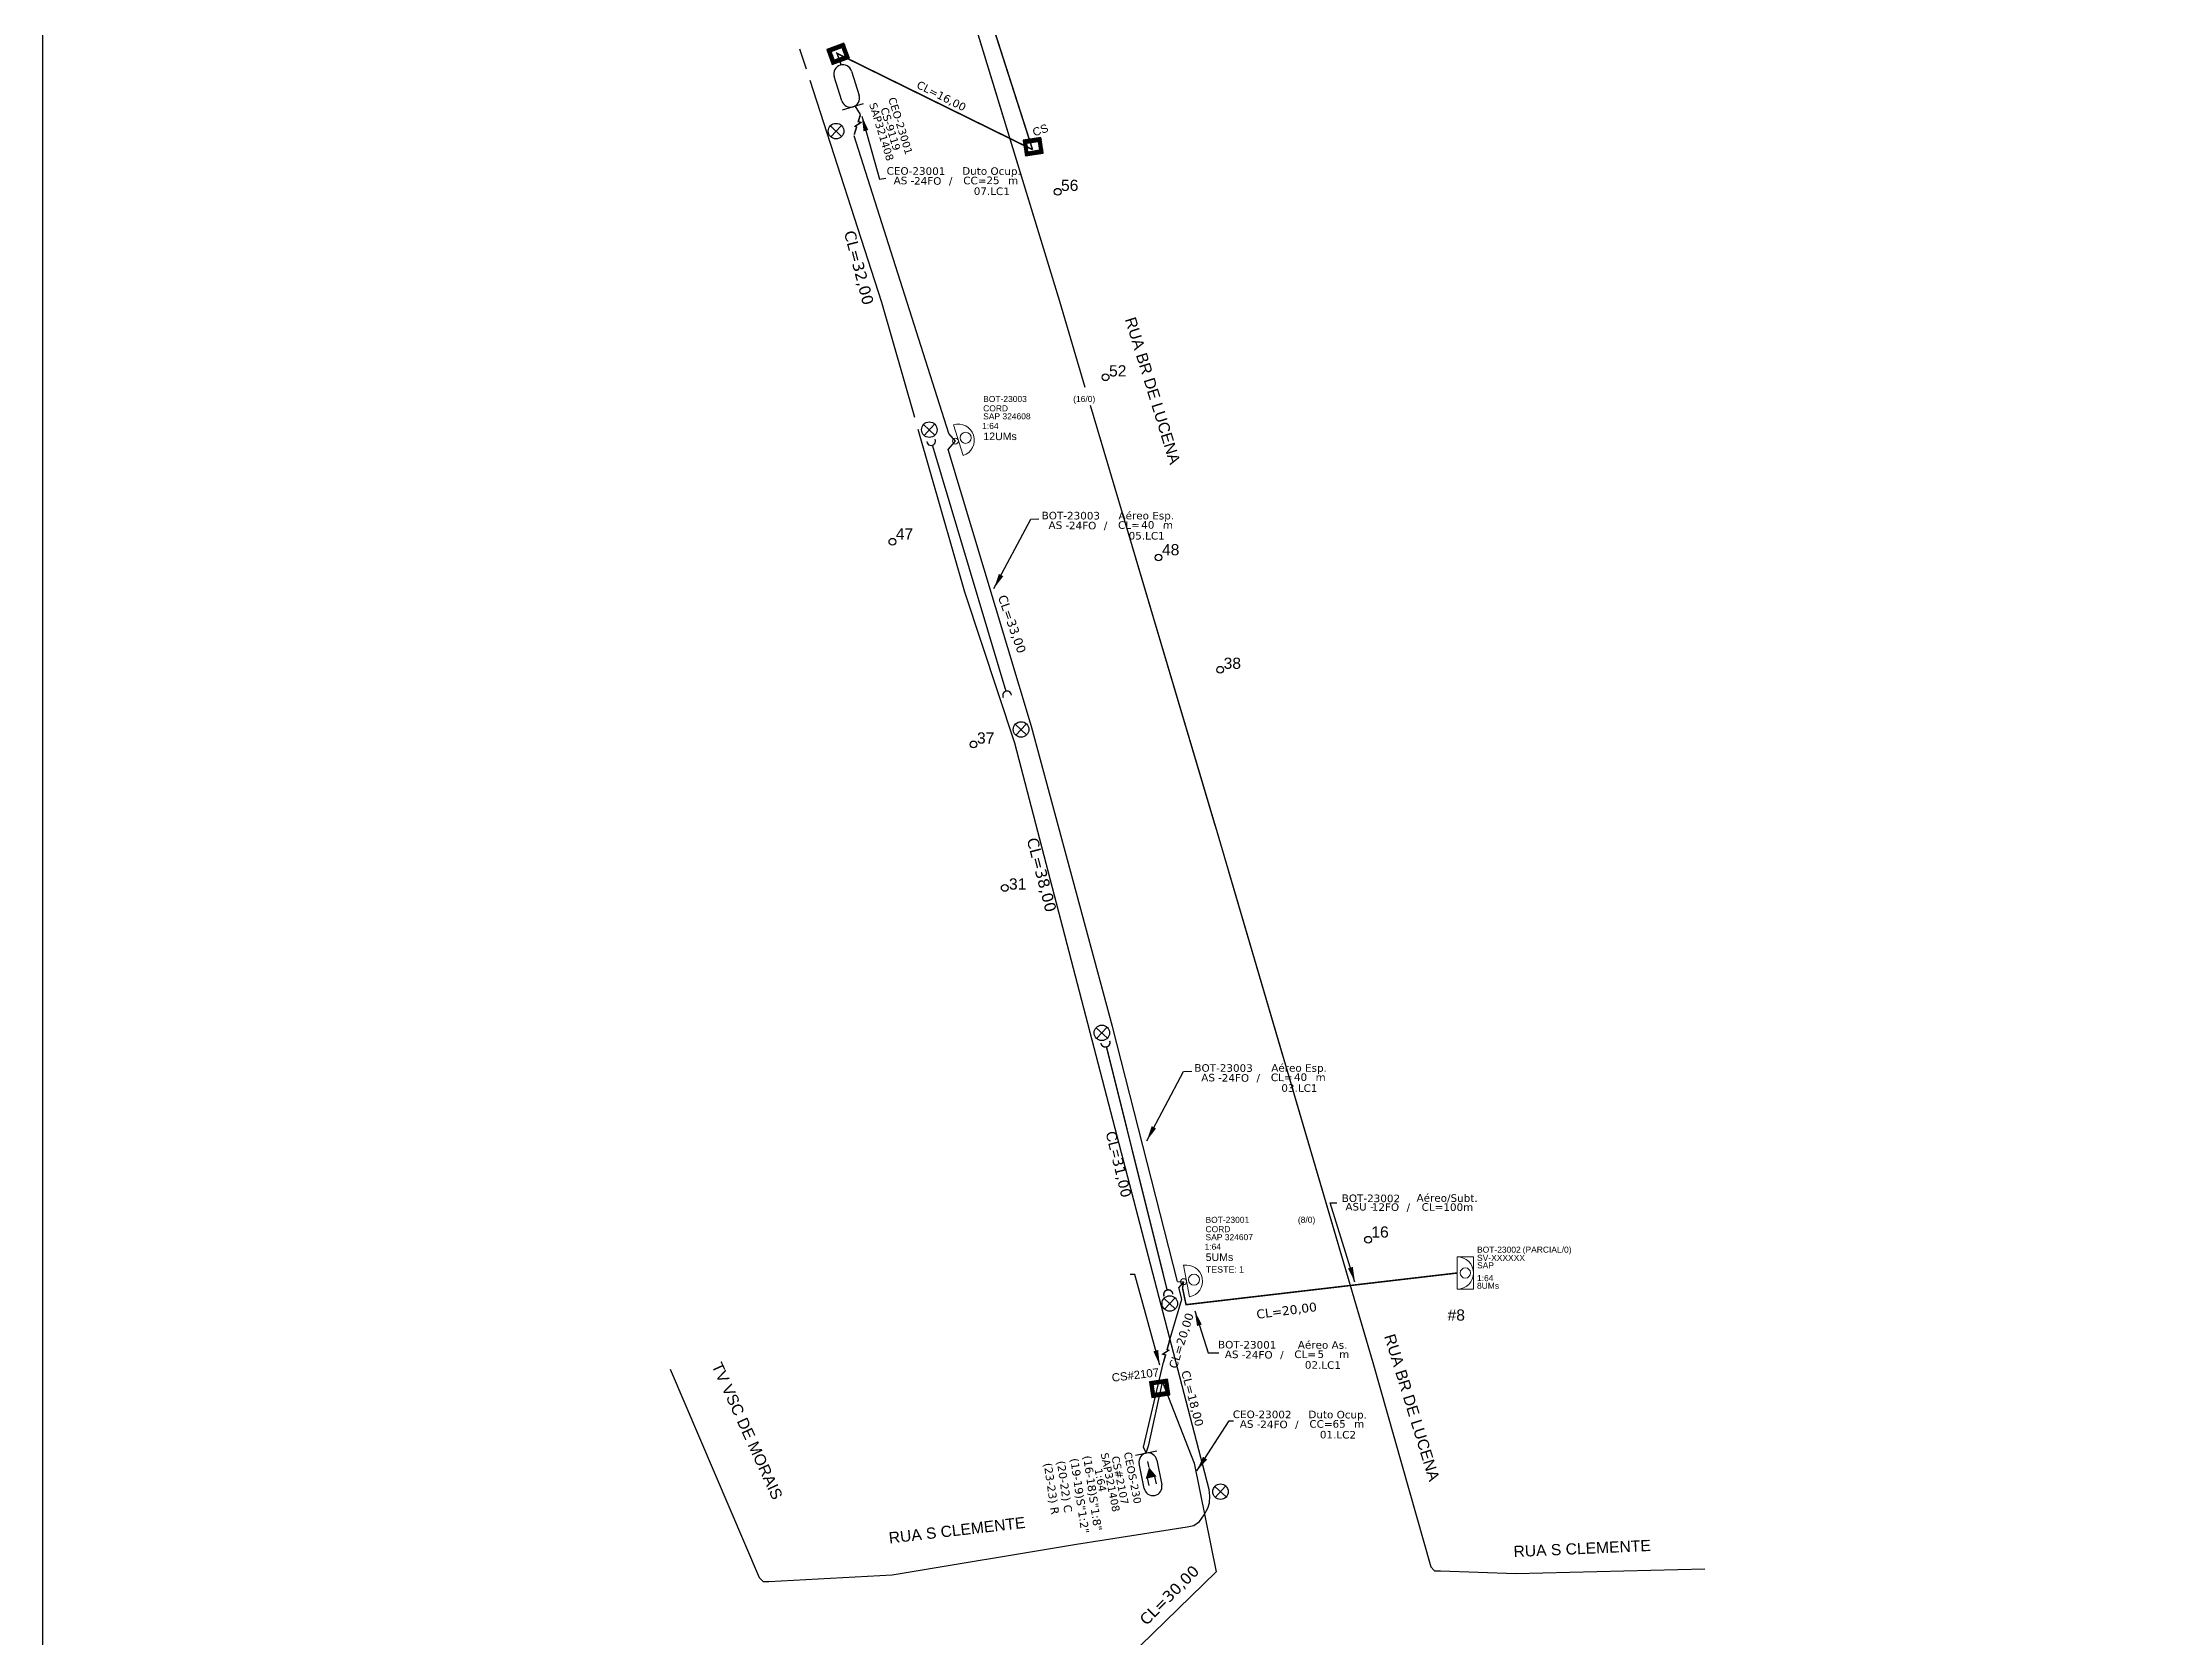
# Model space of a CAD drawing. Header units: metres. Extents: x -2 to 839, y -1 to 593.
# Drawn here: x -1.6 to 279.1, y 198.7 to 409.6 of the extents above; entities that cross this region are included whole.
import ezdxf
from ezdxf.enums import TextEntityAlignment as Align

# ---------------------------------------------------------------- set-up
doc = ezdxf.new("R2010")
doc.units = ezdxf.units.M
for name, color, linetype in [('10.1-Caixas Subterrâneas', 5, 'Continuous'), ('20.4-CEOS', 1, 'Continuous'), ('20.5-CEO', 1, 'Continuous'), ('Ancoragem Fachada', 7, 'Continuous'), ('CAP a instalar', 1, 'Continuous'), ('celulas gpon', 7, 'Continuous'), ('label_cabos', 7, 'Continuous'), ('locais', 7, 'Continuous'), ('NUMERAÇÃO', 7, 'Continuous'), ('Numeração Texto', 34, 'Continuous'), ('QUADRA', 7, 'Continuous'), ('Subida Lateral', 5, 'Continuous')]:
    doc.layers.add(name, color=color, linetype=linetype)
for name, color, linetype, lineweight in [("20.0-LEGENDA DOS CDO'S", 1, 'Continuous', 0), ('20.1-CDO_INTERIOR', 1, 'Continuous', 0), ('20.2-CDO_POSTE', 1, 'Continuous', 5), ('20.6-CORDOALHA_SUPORTE', 7, 'Continuous', 25), ('Segmento Logradouro Texto', 238, 'Continuous', 0)]:
    doc.layers.add(name, color=color, linetype=linetype, lineweight=lineweight)
doc.styles.add('ARIAL', font='arial.ttf')
doc.styles.add('DIGICADE', font='arial.ttf')
doc.styles.add('ROMANS', font='arial.ttf')
doc.styles.add('siredit', font='verdana.ttf')
doc.linetypes.add('FENCELINE1', pattern='A,0.25,-0.1,[133,ltypeshp.shx,S=0.1,R=0,X=-0.1,Y=0],-0.1,1', length=1.45)
doc.dimstyles.new('CC', dxfattribs={"dimtxt": 1, "dimasz": 2, "dimexe": 0.18, "dimexo": 0.0625, "dimgap": 0.09, "dimtad": 0, "dimdec": 0, "dimrnd": 1, "dimzin": 0, "dimdsep": 46, "dimtxsty": 'siredit', "dimblk": 'NONE', "dimcen": 0, "dimse1": 1, "dimse2": 1, "dimsd1": 1, "dimsd2": 1, "dimclrt": 7, "dimadec": 0, "dimazin": 0, "dimtfac": 1, "dimtdec": 0, "dimtofl": 0, "dimtmove": 0, "dimatfit": 3, "dimfxl": 1, "dimtolj": 1, "dimtzin": 0, "dimarcsym": 0})

# ---------------------------------------------------------------- blocks, each defined once
blk = doc.blocks.new('POLE_POLE')
at = {"color": 1}
for p, q in [((-0.0000033, 0.0000125), (0.0000083, 0.0000017)), ((0.0000079, 0.0000128), (-0.0000029, 0.0000013))]:
    blk.add_line(p, q, dxfattribs=at)
blk.add_circle((0.0000026, 0.0000072), 0.00000805, dxfattribs=at)
blk = doc.blocks.new('*U8')
at = {"color": 0}
blk.add_line((2.14, -0.58), (-2.1, -0.68), dxfattribs=at)
for centre, radius in [((0, 0.38), 0.733), ((0.03, -1.03), 0.393)]:
    blk.add_circle(centre, radius, dxfattribs=at)
blk.add_arc((0.02, -0.63), 2.12, 1.3782, 181.3782, dxfattribs=at)
blk = doc.blocks.new('Inst CDOE-16 CAIXA DIST OPT CDOE 48F_16D C_SPL_2_1_8')
at = {"layer": "20.0-LEGENDA DOS CDO'S", "color": 0, "style": 'ARIAL'}
for tag, p, height in [('FID', (0.12, 5.25), 0.8), ('SAP', (0.12, 2.96), 0.8), ('CORDOALHA', (0.12, 4.02), 0.8), ('1:XX', (-0.01, 1.7), 0.8), ('UMS', (0.14, 0.22), 1)]:
    blk.add_attdef(tag, p, '', height=height, rotation=0.118, dxfattribs=at)
at = {"layer": "20.0-LEGENDA DOS CDO'S", "color": 0}
for tag, p, style, flags in [('ID_ATIVIDADE', (0.12, 6.47), 'ARIAL', 3), ('FATOR', (7.92, 6.47), 'ARIAL', 1), ('QTDE', (0.1, -1.17), 'DIGICADE', 3)]:
    blk.add_attdef(tag, p, '', height=0.8, rotation=0.118, dxfattribs=dict(at, style=style, flags=flags))
at = {"layer": "20.0-LEGENDA DOS CDO'S", "color": 0, "style": 'ARIAL'}
blk.add_attdef('FIBRAS_UTILIZADAS', text='', height=0.8, rotation=0.118, dxfattribs=at).set_placement((13.48, 5.26), align=Align.CENTER)
blk = doc.blocks.new('Inst CDOE-8 CAIXA DIST OPT CDOE 48F_8D C_SPL OPTAP')
at = {"layer": "20.0-LEGENDA DOS CDO'S", "color": 0, "style": 'ARIAL'}
for tag, p, height in [('FID', (0.12, 5.25), 0.8), ('SAP', (0.12, 2.96), 0.8), ('CORDOALHA', (0.12, 4.02), 0.8), ('1:XX', (-0.01, 1.7), 0.8), ('UMS', (0.14, 0.22), 1)]:
    blk.add_attdef(tag, p, '', height=height, rotation=0.118, dxfattribs=at)
at = {"layer": "20.0-LEGENDA DOS CDO'S", "color": 0}
for tag, p, style, flags in [('ID_ATIVIDADE', (0.12, 6.47), 'ARIAL', 3), ('FATOR', (7.92, 6.47), 'ARIAL', 1), ('QTDE', (0.23, -0.97), 'DIGICADE', 3)]:
    blk.add_attdef(tag, p, '', height=0.8, rotation=0.118, dxfattribs=dict(at, style=style, flags=flags))
at = {"layer": "20.0-LEGENDA DOS CDO'S", "color": 0, "style": 'ARIAL'}
blk.add_attdef('FIBRAS_UTILIZADAS', text='', height=0.8, rotation=0.118, dxfattribs=at).set_placement((13.48, 5.26), align=Align.CENTER)
blk = doc.blocks.new('Teste  FTTH')
at = {"color": 0, "lineweight": 0, "style": 'ROMANS'}
for tag, p in [('TESTE', (-2.3, -0.29)), ('QTDE', (0.21, -0.29))]:
    blk.add_attdef(tag, p, '', height=0.48, dxfattribs=at)
for tag, p, flags in [('FID', (-2.23, -1.25), 1), ('FATOR', (-2.23, -2.03), 3), ('ID_ATIVIDADE', (-2.23, -2.72), 3)]:
    blk.add_attdef(tag, p, '', height=0.48, dxfattribs=dict(at, flags=flags))
blk = doc.blocks.new('*X4')
at = {"color": 0, "linetype": 'Continuous'}
for p, q in [((-1.25, 0.34099), (-0.49099, 1.1)), ((-1.25, 0.517767), (-0.667767, 1.1)), ((-1.25, 0.694544), (-0.844544, 1.1)), ((-1.25, 0.87132), (-1.02132, 1.1)), ((-1.25, 1.048097), (-1.198097, 1.1)), ((-1.25, 0.164214), (-0.8035, 0.610714)), ((-1.25, -0.012563), (-0.8035, 0.433937)), ((-1.25, -0.18934), (-0.8035, 0.25716)), ((-1.25, -0.366117), (-0.8035, 0.080383)), ((-0.789214, 0.625), (-0.314214, 1.1)), ((-0.612437, 0.625), (-0.137437, 1.1)), ((-0.43566, 0.625), (0.03934, 1.1)), ((-0.258883, 0.625), (0.216117, 1.1)), ((-0.082107, 0.625), (0.392893, 1.1)), ((0.09467, 0.625), (0.56967, 1.1)), ((0.271447, 0.625), (0.746447, 1.1)), ((0.448223, 0.625), (0.923223, 1.1)), ((0.625, 0.625), (1.1, 1.1)), ((0.801777, 0.625), (1.25, 1.073223)), ((0.8035, 0.449947), (1.25, 0.896447)), ((0.8035, 0.27317), (1.25, 0.71967)), ((0.8035, 0.096393), (1.25, 0.542893)), ((0.8035, -0.080383), (1.25, 0.366117)), ((0.8035, -0.25716), (1.25, 0.18934)), ((0.8035, -0.433937), (1.25, 0.012563)), ((-1.25, -0.542893), (-0.8035, -0.096393)), ((-1.25, -0.71967), (-0.8035, -0.27317)), ((-1.25, -0.896447), (-0.8035, -0.449947)), ((-1.25, -1.073223), (-0.801777, -0.625)), ((-1.1, -1.1), (-0.625, -0.625)), ((-0.923223, -1.1), (-0.448223, -0.625)), ((-0.746447, -1.1), (-0.271447, -0.625)), ((-0.56967, -1.1), (-0.09467, -0.625)), ((-0.392893, -1.1), (0.082107, -0.625)), ((-0.216117, -1.1), (0.258883, -0.625)), ((-0.03934, -1.1), (0.43566, -0.625)), ((0.137437, -1.1), (0.612437, -0.625)), ((0.314214, -1.1), (0.789214, -0.625)), ((0.49099, -1.1), (1.25, -0.34099)), ((0.667767, -1.1), (1.25, -0.517767)), ((0.8035, -0.610714), (1.25, -0.164214)), ((0.844544, -1.1), (1.25, -0.694544)), ((1.02132, -1.1), (1.25, -0.87132)), ((1.198097, -1.1), (1.25, -1.048097))]:
    blk.add_line(p, q, dxfattribs=at)
blk = doc.blocks.new('MANHOLE_MQ')
at = {"color": 0, "linetype": 'Continuous'}
for p, q in [((0.0000062, 0.0000057), (-0.0000063, 0.0000057)), ((-0.0000063, 0.0000057), (-0.0000063, -0.0000053)), ((-0.000004, 0.0000033), (0.000004, 0.0000033)), ((-0.000004, -0.0000029), (-0.000004, 0.0000033)), ((0.000004, 0.0000033), (0.000004, -0.0000029)), ((0.0000062, -0.0000053), (0.0000062, 0.0000057)), ((-0.0000063, -0.0000053), (0.0000062, -0.0000053)), ((0.000004, -0.0000029), (-0.000004, -0.0000029)), ((0.000004, -0.0000029), (0.000004, -0.0000029))]:
    blk.add_line(p, q, dxfattribs=at)
at = {"color": 0, "linetype": 'Continuous', "xscale": 5e-06, "yscale": 5e-06, "zscale": 1e-05}
blk.add_blockref('*X4', (0, 0.0000002), dxfattribs=at)
blk = doc.blocks.new('CDOI_CT_DRT')
at = {"layer": '20.1-CDO_INTERIOR', "color": 8, "lineweight": 18}
blk.add_lwpolyline([(2.13, -2.13), (2.13, 2.12), (0, 2.12), (0, -2.13)], close=True, dxfattribs=at)
blk.add_circle((1.06, 0), 0.68, dxfattribs=at)
blk.add_arc((0, 0), 2.13, 269.9724, 89.9724, dxfattribs=at)
at = {"layer": "20.0-LEGENDA DOS CDO'S", "color": 8, "style": 'ARIAL'}
for tag, p in [('CDO_N', (2.61, 2.69)), ('SURVEY', (2.61, 1.6)), ('SAP', (2.61, 0.61)), ('1:XX', (2.6, -1.08)), ('UMS', (2.6, -2.09))]:
    blk.add_attdef(tag, p, '', height=0.8, rotation=359.9724, dxfattribs=at)
blk.add_attdef('FIBRAS_UTILIZADAS', text='', height=0.8, rotation=359.9724, dxfattribs=at).set_placement((10.32, 2.69), align=Align.CENTER)
blk = doc.blocks.new('*U16')
at = {"layer": '20.6-CORDOALHA_SUPORTE', "const_width": 0.139}
for points in [[(-20.84, -0.38, 1.175511), (-20.83, 0.47)], [(4.31, 0.47, 1.231752), (4.31, -0.38)]]:
    blk.add_lwpolyline(points, format="xyb", dxfattribs=at)
blk.add_lwpolyline([(-20.3, 0.04), (3.79, 0.04)], dxfattribs=at)
at = {"layer": '20.6-CORDOALHA_SUPORTE', "color": 0, "lineweight": 0, "style": 'ROMANS'}
blk.add_attdef('LANCE', text='', height=1, dxfattribs=at).set_placement((-0.54, -2.21), align=Align.RIGHT)
at = {"layer": '20.6-CORDOALHA_SUPORTE', "color": 0, "style": 'siredit'}
blk.add_attdef('QTDE', (-0.54, -2.21), '', height=1, rotation=359.69, dxfattribs=at)
at = {"layer": '20.6-CORDOALHA_SUPORTE', "color": 0, "lineweight": 0, "style": 'ROMANS'}
for tag, p, flags in [('FATOR', (-5.2, -4.44), 3), ('ID_ATIVIDADE', (-5.2, -6.67), 3), ('FID', (-5.2, -8.9), 1)]:
    blk.add_attdef(tag, p, '', height=1, dxfattribs=dict(at, flags=flags))
blk = doc.blocks.new('_None')
blk = doc.blocks.new('LEGENDA DOS CABOS')
at = {"layer": 'label_cabos', "color": 0, "style": 'siredit'}
for tag, p in [('TIPO_CABO', (2.74, 0.52)), ('ID', (4.24, 1.63)), ('CABO', (6.16, 0.47)), ('/', (9.19, 0.47)), ('METROS', (14.36, 0.47)), ('XX', (14.31, 1.67))]:
    blk.add_attdef(tag, text='', height=1, rotation=359.69, dxfattribs=at).set_placement(p, align=Align.MIDDLE_CENTER)
blk = doc.blocks.new('Inst CB ESP CFOA-SM-AS-80-TS-24')
at = {"layer": 'label_cabos', "color": 0, "style": 'siredit'}
for tag, flags, p in [('ID_ATIVIDADE', 3, (1.31, 2.67)), ('FATOR', 1, (11.56, 2.55))]:
    blk.add_attdef(tag, text='', height=1, rotation=359.69, dxfattribs=dict(at, flags=flags)).set_placement(p, align=Align.MIDDLE_CENTER)
for tag, p in [('TIPO_CABO', (1.76, 0)), ('DESTINO_CABO', (3.13, 1.26)), ('CABO', (4.69, -0.05)), ('/', (7.71, -0.05)), ('LANCE', (10.81, 0)), ('TIPO_CABO', (13.11, 1.24)), ('UND', (15.96, 0)), ('FID', (13.15, -1.41))]:
    blk.add_attdef(tag, text='', height=1, rotation=359.69, dxfattribs=at).set_placement(p, align=Align.MIDDLE_CENTER)
blk.add_attdef('QTDE', (12.43, -0.47), '', height=1, rotation=359.69, dxfattribs=at)
blk = doc.blocks.new('Inst CB DT OCUP CFOA-SM-AS-80-TS-24')
at = {"layer": 'label_cabos', "color": 0, "style": 'siredit'}
for tag, flags, p in [('ID_ATIVIDADE', 3, (1.31, 2.67)), ('FATOR', 1, (11.56, 2.55))]:
    blk.add_attdef(tag, text='', height=1, rotation=359.69, dxfattribs=dict(at, flags=flags)).set_placement(p, align=Align.MIDDLE_CENTER)
for tag, p in [('TIPO_CABO', (1.76, 0)), ('DESTINO_CABO', (3.13, 1.26)), ('CABO', (4.69, -0.05)), ('/', (7.71, -0.05)), ('LANCE', (10.91, 0)), ('TIPO_CABO', (13.11, 1.24)), ('UND', (15.96, 0)), ('FID', (13.15, -1.41))]:
    blk.add_attdef(tag, text='', height=1, rotation=359.69, dxfattribs=at).set_placement(p, align=Align.MIDDLE_CENTER)
blk.add_attdef('QTDE', (12.43, -0.47), '', height=1, rotation=359.69, dxfattribs=at)
blk = doc.blocks.new('Inst CB AS CFOA-SM-AS-80-TS-24')
at = {"layer": 'label_cabos', "color": 0, "style": 'siredit'}
for tag, flags, p in [('ID_ATIVIDADE', 3, (1.31, 2.67)), ('FATOR', 1, (11.56, 2.55))]:
    blk.add_attdef(tag, text='', height=1, rotation=359.69, dxfattribs=dict(at, flags=flags)).set_placement(p, align=Align.MIDDLE_CENTER)
for tag, p in [('TIPO_CABO', (1.76, 0)), ('DESTINO_CABO', (3.13, 1.26)), ('CABO', (4.69, -0.05)), ('/', (7.71, -0.05)), ('LANCE', (10.81, 0)), ('TIPO_CABO', (13.11, 1.24)), ('UND', (15.96, 0)), ('FID', (13.15, -1.41))]:
    blk.add_attdef(tag, text='', height=1, rotation=359.69, dxfattribs=at).set_placement(p, align=Align.MIDDLE_CENTER)
blk.add_attdef('QTDE', (12.43, -0.47), '', height=1, rotation=359.69, dxfattribs=at)
blk = doc.blocks.new('*U21')
at = {"layer": '20.4-CEOS', "color": 7, "style": 'siredit'}
for tag, p in [('FIBRAS_SPLITTER', (0, 0)), ('FIBRAS_TOP_C', (0, -4.13)), ('RESERVA_FINAIS', (0, -5.46))]:
    blk.add_attdef(tag, p, '', height=1.01, dxfattribs=at)
for tag, p, flags in [('ID_ATIVIDADE', (0, -6.77), 3), ('FATOR', (0, -8.09), 1), ('QTDE', (0, -9.4), 1), ('FID', (0, -10.71), 1)]:
    blk.add_attdef(tag, p, '', height=1.01, dxfattribs=dict(at, flags=flags))
blk = doc.blocks.new('*U23')
at = {"layer": '20.4-CEOS', "color": 7, "style": 'siredit'}
for tag, p in [('FIBRAS_SPLITTER', (0, 0)), ('FIBRAS_TOP_C', (0, -4.13)), ('RESERVA_FINAIS', (0, -5.46))]:
    blk.add_attdef(tag, p, '', height=1.01, dxfattribs=at)
for tag, p, flags in [('ID_ATIVIDADE', (0, -6.77), 3), ('FATOR', (0, -8.09), 1), ('QTDE', (0, -9.4), 1), ('FID', (0, -10.71), 1)]:
    blk.add_attdef(tag, p, '', height=1.01, dxfattribs=dict(at, flags=flags))

msp = doc.modelspace()

# ---------------------------------------------------------------- linework, layer by layer
at = {"color": 7}
msp.add_lwpolyline([(-1.65, -1.11), (839.35, -1.11), (839.35, 592.89), (-1.65, 592.89)], close=True, dxfattribs=at)
for points in [[(92.28, 504.91), (111.41, 445.48), (132.8, 375.41)], [(136.89, 361.65), (153.67, 305.16), (174.26, 235.09), (181.92, 208.09), (182.41, 207.56), (183.2, 207.56), (193.17, 207.21), (218.13, 207.82)]]:
    msp.add_lwpolyline(points)
at = {"layer": '20.4-CEOS', "color": 7}
for p, q in [((145.68, 222.2), (146.34, 218.92)), ((144.01, 218.45), (143.35, 221.73))]:
    msp.add_line(p, q, dxfattribs=at)
for points in [[(142.87, 222.85), (145.69, 223.42)], [(144.66, 221.23), (144.51, 222.02)], [(144.42, 219.83), (144.62, 218.84)], [(145.39, 220.03), (145.59, 219.04)]]:
    msp.add_lwpolyline(points, dxfattribs=at)
msp.add_lwpolyline([(144.66, 221.23, 0, 1.47, 0), (144.94, 219.88, 1.47, 1.47, 0)], format="xyseb", dxfattribs=at)
for centre, start, end in [((144.52, 221.96), 11.3869, 191.3869), ((145.18, 218.69), 191.3869, 11.3869)]:
    msp.add_arc(centre, 1.19, start, end, dxfattribs=at)
at = {"layer": '20.5-CEO', "color": 5}
for p, q in [((104.03, 401.91), (103.05, 405.12)), ((105.33, 405.82), (106.32, 402.61))]:
    msp.add_line(p, q, dxfattribs=at)
msp.add_lwpolyline([(104.15, 400.69), (106.91, 401.54)], dxfattribs=at)
for centre, start, end in [((104.19, 405.47), 17.1027, 197.1027), ((105.18, 402.26), 197.1027, 17.1027)]:
    msp.add_arc(centre, 1.2, start, end, dxfattribs=at)
at = {"layer": '20.6-CORDOALHA_SUPORTE'}
msp.add_line((116.03, 356.3), (125.73, 323.85), dxfattribs=at)
for centre, radius, start, end in [((115.85, 356.92), 0.589, 186.7704, 25.22), ((125.9, 323.28), 0.593, 4.7782, 208.4922)]:
    msp.add_arc(centre, radius, start, end, dxfattribs=at)
at = {"layer": 'CAP a instalar', "color": 7, "linetype": 'FENCELINE1', "ltscale": 5}
for p, q in [((106.5, 400.08), (105.82, 401.25)), ((118.19, 357.9), (105.66, 397.29)), ((118.11, 355.78), (119.07, 356.91)), ((119.07, 356.91), (118.19, 357.9)), ((129.12, 319.16), (118.11, 355.78)), ((139.84, 279.53), (129.12, 319.16)), ((148.41, 245.79), (139.84, 279.53)), ((148.41, 245.79), (149.23, 245.78)), ((149.23, 245.78), (148.6, 245.03)), ((149, 243.46), (148.6, 245.03)), ((147.34, 237.84), (149, 243.46))]:
    msp.add_line(p, q, dxfattribs=at)
at = {"layer": 'CAP a instalar', "color": 7, "ltscale": 5}
for p, q in [((143.91, 223.91), (146.58, 235.16)), ((144.63, 224.22), (146.46, 232.5)), ((146.46, 232.5), (150.61, 221.78)), ((144.28, 223.13), (143.91, 223.91)), ((144.28, 223.13), (144.63, 224.22)), ((153.53, 207.42), (135.41, 189.81))]:
    msp.add_line(p, q, dxfattribs=at)
at = {"layer": 'CAP a instalar', "ltscale": 5}
msp.add_line((146.46, 232.5), (146.46, 232.5), dxfattribs=at)
at = {"layer": 'CAP a instalar', "color": 8, "ltscale": 5}
msp.add_line((144.28, 223.13), (144.28, 223.13), dxfattribs=at)
at = {"layer": 'CAP a instalar', "color": 7, "ltscale": 3}
msp.add_line((150.61, 221.78), (153.53, 207.42), dxfattribs=at)
at = {"layer": 'CAP a instalar', "color": 1, "ltscale": 5, "const_width": 0.2}
for points in [[(129.26, 395.45), (115.86, 437.2)], [(103.96, 406.64), (103.41, 408.17), (129.26, 395.45)]]:
    msp.add_lwpolyline(points, dxfattribs=at)
at = {"layer": 'CAP a instalar', "color": 8, "linetype": 'FENCELINE1', "ltscale": 5, "const_width": 0.2}
for points in [[(149.09, 244.95), (149.55, 242.74), (185.43, 246.93)], [(149.23, 245.78), (149.09, 244.95), (149.55, 242.74)]]:
    msp.add_lwpolyline(points, dxfattribs=at)
at = {"layer": 'NUMERAÇÃO'}
for centre in [(132.58, 389.88), (138.92, 365.35), (110.73, 343.61), (145.92, 341.52), (154.07, 326.69), (121.46, 316.81), (125.58, 297.84), (173.62, 251.33)]:
    msp.add_circle(centre, 0.444, dxfattribs=at)
at = {"layer": 'Numeração Texto'}
for centre in [(132.58, 389.88), (138.92, 365.35), (110.73, 343.61), (145.92, 341.52), (154.07, 326.69), (121.46, 316.81), (125.58, 297.84), (173.62, 251.33)]:
    msp.add_circle(centre, 0.444, dxfattribs=at)
at = {"layer": 'QUADRA'}
for points in [[(117.52, 425.48), (132.8, 375.41), (136.18, 364.05)], [(99.36, 406.1), (98.5, 408.75)], [(113.68, 360.03), (109.33, 375.23), (99.86, 404.57)], [(136.88, 361.67), (140.98, 347.88)], [(81.35, 234.21), (93.12, 206.67), (93.63, 206.14), (94.4, 206.14), (110.71, 207.02), (135.06, 211.09), (149.69, 213.38), (150.57, 213.56), (151.33, 214.08), (151.95, 214.97), (152.42, 215.85), (152.66, 216.56), (152.71, 217.44), (152.63, 218.32), (126.91, 316.98), (120.29, 336.93), (114.13, 358.46)], [(142.4, 343.12), (153.42, 306)], [(155.13, 300.2), (162.41, 275.44)], [(163.95, 270.18), (174.26, 235.09), (181.92, 208.09), (182.41, 207.56), (183.2, 207.56), (193.17, 207.21), (218.13, 207.82)]]:
    msp.add_lwpolyline(points, dxfattribs=at)
at = {"layer": 'Subida Lateral', "color": 5, "const_width": 0.2}
for points in [[(106.5, 400.08), (106.22, 399.16), (106.56, 399.03), (105.8, 398.54), (105.99, 398.43), (105.68, 397.42)], [(146.58, 235.16), (146.84, 236.08), (146.49, 236.2), (147.24, 236.71), (147.05, 236.82), (147.34, 237.84)]]:
    msp.add_lwpolyline(points, dxfattribs=at)

# ---------------------------------------------------------------- block references
at = {"layer": '10.1-Caixas Subterrâneas', "color": 30, "xscale": 191272.8518553553, "yscale": 191272.8518553555, "zscale": 191272.8518553554}
for p, rotation in [((103.53, 408.15), 199.9129211498814), ((129.32, 395.87), 188.4203715481278), ((146.06, 231.73), 188.420371548128)]:
    msp.add_blockref('MANHOLE_MQ', p, dxfattribs=dict(at, rotation=rotation))
at = {"layer": "20.0-LEGENDA DOS CDO'S", "color": 7, "lineweight": 0}
for name, p, values in [('Inst CDOE-16 CAIXA DIST OPT CDOE 48F_16D C_SPL_2_1_8', (122.61, 356.82), {'FID': 'BOT-23003', 'CORDOALHA': 'CORD', 'SAP': 'SAP 324608', '1:XX': '1:64', 'UMS': '12UMs', 'FIBRAS_UTILIZADAS': '(16/0)'}), ('Inst CDOE-8 CAIXA DIST OPT CDOE 48F_8D C_SPL OPTAP', (152.01, 248.3), {'FID': 'BOT-23001', 'CORDOALHA': 'CORD', 'SAP': 'SAP 324607', '1:XX': '1:64', 'UMS': '5UMs', 'FIBRAS_UTILIZADAS': '(8/0)'})]:
    msp.add_blockref(name, p, dxfattribs=at).add_auto_attribs(values)
at = {"layer": "20.0-LEGENDA DOS CDO'S", "color": 7, "lineweight": 0, "xscale": 1.7505, "yscale": 1.7505, "zscale": 1.7505, "rotation": 3.126797674058592e-05}
msp.add_blockref('Teste  FTTH', (156.19, 247.49), dxfattribs=at).add_auto_attribs({'TESTE': 'TESTE:', 'QTDE': '1'})
at = {"layer": '20.1-CDO_INTERIOR'}
msp.add_blockref('CDOI_CT_DRT', (185.42, 246.93), dxfattribs=at).add_auto_attribs({'CDO_N': 'BOT-23002', 'FIBRAS_UTILIZADAS': '          (PARCIAL/0)', 'SURVEY': 'SV-XXXXXX', 'SAP': 'SAP', '1:XX': '1:64', 'UMS': '8UMs'})
at = {"layer": '20.2-CDO_POSTE', "color": 7, "xscale": -1}
for p, rotation in [((120.05, 357.22), 289.2458493569843), ((150.24, 245.97), 282.001842506899)]:
    msp.add_blockref('*U8', p, dxfattribs=dict(at, rotation=rotation))
at = {"layer": '20.4-CEOS', "color": 0, "lineweight": 0}
ref = msp.add_blockref('*U21', (135.93, 222.72), dxfattribs=dict(at, xscale=1.061208518375338, yscale=1.061208518375338, zscale=1.061208518375338, rotation=278.4045208440202))
ref.add_attrib('FIBRAS_SPLITTER', '(16-18)S"1:8"', (135.93, 222.72), dxfattribs={"color": 7, "height": 1.0715, "rotation": 278.4045, "style": 'siredit'})
ref.add_attrib('FIBRAS_TOP_C', '(20-22) C', (132.46, 222.03), dxfattribs={"color": 7, "height": 1.071, "rotation": 278.4045, "style": 'siredit'})
ref.add_attrib('RESERVA_FINAIS', '(23-23) R', (130.73, 221.75), dxfattribs={"color": 7, "height": 1.071, "rotation": 278.4045, "style": 'siredit'})
ref = msp.add_blockref('*U23', (134.24, 222.37), dxfattribs=dict(at, xscale=1.061208518375338, yscale=1.061208518375338, zscale=1.061208518375338, rotation=278.4045208440202))
ref.add_attrib('FIBRAS_SPLITTER', '(19-19)S"1:2"', (134.24, 222.37), dxfattribs={"color": 7, "height": 1.0715, "rotation": 278.4045, "style": 'siredit'})
at = {"layer": '20.6-CORDOALHA_SUPORTE', "color": 0, "lineweight": 0}
ref = msp.add_blockref('*U16', (145.74, 249.71), dxfattribs=dict(at, xscale=1.372856211056245, yscale=1.372856211056246, zscale=1.372856211056245, rotation=284.0061051833734))
ref.add_attrib('QTDE', '31,00', (139.77, 262.02), dxfattribs={"color": 0, "height": 1.373, "rotation": 283.6961, "style": 'siredit'})
ref.add_attrib('LANCE', 'CL=', dxfattribs={"color": 0, "lineweight": 0, "height": 1.373, "rotation": 284.0061, "style": 'ROMANS'}).set_placement((139.77, 262.02), align=Align.RIGHT)
at = {"layer": 'label_cabos', "color": 0, "lineweight": 0}
ref = msp.add_blockref('Inst CB DT OCUP CFOA-SM-AS-80-TS-24', (110.72, 391.36), dxfattribs=at)
ref.add_attrib('DESTINO_CABO', 'CEO-23001', dxfattribs={"color": 0, "height": 1, "rotation": 359.69, "style": 'siredit'}).set_placement((113.85, 392.62), align=Align.MIDDLE_CENTER)
ref.add_attrib('CABO', '24FO', dxfattribs={"color": 0, "height": 1, "rotation": 359.69, "style": 'siredit'}).set_placement((115.4, 391.31), align=Align.MIDDLE_CENTER)
ref.add_attrib('TIPO_CABO', 'Duto Ocup.', dxfattribs={"color": 0, "height": 1, "rotation": 359.69, "style": 'siredit'}).set_placement((123.83, 392.61), align=Align.MIDDLE_CENTER)
ref.add_attrib('/', '/', dxfattribs={"color": 0, "height": 1, "rotation": 359.69, "style": 'siredit'}).set_placement((118.43, 391.31), align=Align.MIDDLE_CENTER)
ref.add_attrib('TIPO_CABO', 'AS - ', dxfattribs={"color": 0, "height": 1, "rotation": 359.69, "style": 'siredit'}).set_placement((112.48, 391.36), align=Align.MIDDLE_CENTER)
ref.add_attrib('FID', '07.LC1', dxfattribs={"color": 0, "height": 1, "rotation": 359.69, "style": 'siredit'}).set_placement((123.87, 389.95), align=Align.MIDDLE_CENTER)
ref.add_attrib('LANCE', 'CC=', dxfattribs={"color": 0, "height": 1, "rotation": 359.69, "style": 'siredit'}).set_placement((121.63, 391.36), align=Align.MIDDLE_CENTER)
ref.add_attrib('QTDE', '25', (123.15, 390.89), dxfattribs={"color": 0, "height": 1, "rotation": 359.69, "style": 'siredit'})
ref.add_attrib('UND', 'm', dxfattribs={"color": 0, "height": 1, "rotation": 359.69, "style": 'siredit'}).set_placement((126.68, 391.36), align=Align.MIDDLE_CENTER)
at = {"layer": 'label_cabos'}
ref = msp.add_blockref('Inst CB ESP CFOA-SM-AS-80-TS-24', (131.19, 345.79), dxfattribs=dict(at, rotation=0.1315642785740552))
ref.add_attrib('DESTINO_CABO', 'BOT-23003', dxfattribs={"color": 0, "height": 1, "rotation": 359.8216, "style": 'siredit'}).set_placement((134.32, 347.06), align=Align.MIDDLE_CENTER)
ref.add_attrib('TIPO_CABO', 'Aéreo Esp.', dxfattribs={"color": 0, "height": 1, "rotation": 359.8216, "style": 'siredit'}).set_placement((144.3, 347.06), align=Align.MIDDLE_CENTER)
ref.add_attrib('CABO', '24FO', dxfattribs={"color": 0, "height": 1, "rotation": 359.8216, "style": 'siredit'}).set_placement((135.88, 345.75), align=Align.MIDDLE_CENTER)
ref.add_attrib('/', '/', dxfattribs={"color": 0, "height": 1, "rotation": 359.8216, "style": 'siredit'}).set_placement((138.91, 345.75), align=Align.MIDDLE_CENTER)
ref.add_attrib('TIPO_CABO', 'AS - ', dxfattribs={"color": 0, "height": 1, "rotation": 359.8216, "style": 'siredit'}).set_placement((132.96, 345.79), align=Align.MIDDLE_CENTER)
ref.add_attrib('FID', '05.LC1', dxfattribs={"color": 0, "height": 1, "rotation": 359.8216, "style": 'siredit'}).set_placement((144.35, 344.4), align=Align.MIDDLE_CENTER)
ref.add_attrib('LANCE', 'CL=', dxfattribs={"color": 0, "height": 1, "rotation": 359.8216, "style": 'siredit'}).set_placement((142, 345.81), align=Align.MIDDLE_CENTER)
ref.add_attrib('QTDE', '40', (143.62, 345.34), dxfattribs={"color": 0, "height": 1, "rotation": 359.8216, "style": 'siredit'})
ref.add_attrib('UND', 'm', dxfattribs={"color": 0, "height": 1, "rotation": 359.8216, "style": 'siredit'}).set_placement((147.16, 345.82), align=Align.MIDDLE_CENTER)
ref = msp.add_blockref('Inst CB ESP CFOA-SM-AS-80-TS-24', (151.39, 272.77), dxfattribs=dict(at, rotation=0.1315642785740552))
ref.add_attrib('DESTINO_CABO', 'BOT-23003', dxfattribs={"color": 0, "height": 1, "rotation": 359.8216, "style": 'siredit'}).set_placement((154.52, 274.03), align=Align.MIDDLE_CENTER)
ref.add_attrib('TIPO_CABO', 'Aéreo Esp.', dxfattribs={"color": 0, "height": 1, "rotation": 359.8216, "style": 'siredit'}).set_placement((164.5, 274.04), align=Align.MIDDLE_CENTER)
ref.add_attrib('CABO', '24FO', dxfattribs={"color": 0, "height": 1, "rotation": 359.8216, "style": 'siredit'}).set_placement((156.08, 272.72), align=Align.MIDDLE_CENTER)
ref.add_attrib('/', '/', dxfattribs={"color": 0, "height": 1, "rotation": 359.8216, "style": 'siredit'}).set_placement((159.1, 272.73), align=Align.MIDDLE_CENTER)
ref.add_attrib('TIPO_CABO', 'AS - ', dxfattribs={"color": 0, "height": 1, "rotation": 359.8216, "style": 'siredit'}).set_placement((153.15, 272.76), align=Align.MIDDLE_CENTER)
ref.add_attrib('FID', '03.LC1', dxfattribs={"color": 0, "height": 1, "rotation": 359.8216, "style": 'siredit'}).set_placement((164.54, 271.38), align=Align.MIDDLE_CENTER)
ref.add_attrib('LANCE', 'CL=', dxfattribs={"color": 0, "height": 1, "rotation": 359.8216, "style": 'siredit'}).set_placement((162.2, 272.79), align=Align.MIDDLE_CENTER)
ref.add_attrib('QTDE', '40', (163.82, 272.32), dxfattribs={"color": 0, "height": 1, "rotation": 359.8216, "style": 'siredit'})
ref.add_attrib('UND', 'm', dxfattribs={"color": 0, "height": 1, "rotation": 359.8216, "style": 'siredit'}).set_placement((167.35, 272.8), align=Align.MIDDLE_CENTER)
at = {"layer": 'label_cabos', "color": 0, "lineweight": 0}
msp.add_blockref('LEGENDA DOS CABOS', (169.76, 255.17), dxfattribs=at).add_auto_attribs({'ID': 'BOT-23002', 'CABO': '12FO', 'METROS': 'CL=100m', 'XX': 'Aéreo/Subt.', '/': '/', 'TIPO_CABO': 'ASU -'})
at = {"layer": 'label_cabos'}
ref = msp.add_blockref('Inst CB AS CFOA-SM-AS-80-TS-24', (154.51, 236.18), dxfattribs=at)
ref.add_attrib('DESTINO_CABO', 'BOT-23001', dxfattribs={"color": 0, "height": 1, "rotation": 359.69, "style": 'siredit'}).set_placement((157.64, 237.44), align=Align.MIDDLE_CENTER)
ref.add_attrib('TIPO_CABO', 'Aéreo As.', dxfattribs={"color": 0, "height": 1, "rotation": 359.69, "style": 'siredit'}).set_placement((167.61, 237.42), align=Align.MIDDLE_CENTER)
ref.add_attrib('CABO', '24FO', dxfattribs={"color": 0, "height": 1, "rotation": 359.69, "style": 'siredit'}).set_placement((159.19, 236.12), align=Align.MIDDLE_CENTER)
ref.add_attrib('/', '/', dxfattribs={"color": 0, "height": 1, "rotation": 359.69, "style": 'siredit'}).set_placement((162.22, 236.12), align=Align.MIDDLE_CENTER)
ref.add_attrib('TIPO_CABO', 'AS - ', dxfattribs={"color": 0, "height": 1, "rotation": 359.69, "style": 'siredit'}).set_placement((156.27, 236.17), align=Align.MIDDLE_CENTER)
ref.add_attrib('FID', '02.LC1', dxfattribs={"color": 0, "height": 1, "rotation": 359.69, "style": 'siredit'}).set_placement((167.65, 234.76), align=Align.MIDDLE_CENTER)
ref.add_attrib('LANCE', 'CL=', dxfattribs={"color": 0, "height": 1, "rotation": 359.69, "style": 'siredit'}).set_placement((165.31, 236.18), align=Align.MIDDLE_CENTER)
ref.add_attrib('QTDE', '5', (166.93, 235.7), dxfattribs={"color": 0, "height": 1, "rotation": 359.69, "style": 'siredit'})
ref.add_attrib('UND', 'm', dxfattribs={"color": 0, "height": 1, "rotation": 359.69, "style": 'siredit'}).set_placement((170.47, 236.18), align=Align.MIDDLE_CENTER)
at = {"layer": 'label_cabos', "color": 0, "lineweight": 0}
ref = msp.add_blockref('Inst CB DT OCUP CFOA-SM-AS-80-TS-24', (156.49, 226.96), dxfattribs=at)
ref.add_attrib('DESTINO_CABO', 'CEO-23002', dxfattribs={"color": 0, "height": 1, "rotation": 359.69, "style": 'siredit'}).set_placement((159.62, 228.23), align=Align.MIDDLE_CENTER)
ref.add_attrib('CABO', '24FO', dxfattribs={"color": 0, "height": 1, "rotation": 359.69, "style": 'siredit'}).set_placement((161.18, 226.91), align=Align.MIDDLE_CENTER)
ref.add_attrib('TIPO_CABO', 'Duto Ocup.', dxfattribs={"color": 0, "height": 1, "rotation": 359.69, "style": 'siredit'}).set_placement((169.6, 228.21), align=Align.MIDDLE_CENTER)
ref.add_attrib('/', '/', dxfattribs={"color": 0, "height": 1, "rotation": 359.69, "style": 'siredit'}).set_placement((164.2, 226.91), align=Align.MIDDLE_CENTER)
ref.add_attrib('TIPO_CABO', 'AS - ', dxfattribs={"color": 0, "height": 1, "rotation": 359.69, "style": 'siredit'}).set_placement((158.25, 226.96), align=Align.MIDDLE_CENTER)
ref.add_attrib('FID', '01.LC2', dxfattribs={"color": 0, "height": 1, "rotation": 359.69, "style": 'siredit'}).set_placement((169.64, 225.55), align=Align.MIDDLE_CENTER)
ref.add_attrib('LANCE', 'CC=', dxfattribs={"color": 0, "height": 1, "rotation": 359.69, "style": 'siredit'}).set_placement((167.4, 226.97), align=Align.MIDDLE_CENTER)
ref.add_attrib('QTDE', '65', (168.92, 226.49), dxfattribs={"color": 0, "height": 1, "rotation": 359.69, "style": 'siredit'})
ref.add_attrib('UND', 'm', dxfattribs={"color": 0, "height": 1, "rotation": 359.69, "style": 'siredit'}).set_placement((172.45, 226.97), align=Align.MIDDLE_CENTER)
at = {"layer": 'locais', "color": 10, "xscale": 127400, "yscale": 127400, "zscale": 127400}
for p in [(102.95, 396.98), (115.28, 357.5), (127.41, 317.87), (138.09, 277.76), (147.07, 241.98), (153.78, 217.1)]:
    msp.add_blockref('POLE_POLE', p, dxfattribs=at)

# ---------------------------------------------------------------- texts
at = {"layer": '10.1-Caixas Subterrâneas', "color": 30, "style": 'ARIAL'}
for s, rotation, p in [('CS', 19.7865, (129.49, 397.17)), ('CS#2107', 6.8605, (139.8, 232.54))]:
    msp.add_text(s, height=1.078, rotation=rotation, dxfattribs=at).set_placement(p)
at = {"layer": '20.4-CEOS', "color": 7, "style": 'siredit'}
for tag, text, flags, p in [('SAP321408', 'XX', 1, (140.05, 219.36)), ('CS#2107', '300022553', 3, (141.34, 219.62))]:
    msp.add_attdef(tag, text=text, height=1.01, rotation=281.3869, dxfattribs=dict(at, flags=flags)).set_placement(p, align=Align.TOP_CENTER)
msp.add_attdef('CEOS-230', text='1:64', height=1.01, rotation=281.3869, dxfattribs=at).set_placement((143, 219.95), align=Align.TOP_CENTER)
at = {"layer": '20.4-CEOS', "color": 7, "style": 'siredit', "flags": 3}
msp.add_attdef('1:64', (137.45, 220.98), '1', height=1.01, rotation=281.3869, dxfattribs=at)
at = {"layer": '20.5-CEO', "color": 5, "style": 'siredit'}
for tag, text, height, p in [('SAP321408', 'SAP 321408', 1.014, (109.78, 397.96)), ('CEO-23001', 'CEO-XXX', 1.01, (112.29, 398.74)), ('CS-9119', 'CS-XXX', 1.014, (110.98, 398.33))]:
    msp.add_attdef(tag, text=text, height=height, rotation=287.1027, dxfattribs=at).set_placement(p, align=Align.TOP_CENTER)
at = {"layer": 'celulas gpon', "style": 'siredit'}
for s, height, rotation, p in [('CL=16,00', 1.041, 333.1282, (113.82, 403.68)), ('CL=32,00', 1.484, 284.6222, (104.32, 384.53)), ('CL=33,00', 1.183, 289.45, (124.66, 336.32)), ('CL=38,00', 1.484, 284.6222, (128.48, 304.26)), ('CL=20,00', 1.116, 72.6067, (148.32, 234.2)), ('CL=20,00', 1.183, 7.4194, (158.94, 240.86)), ('CL=18,00', 1.116, 284.6222, (148.91, 233.88)), ('CL=30,00', 1.484, 45.1512, (144.31, 200.24))]:
    msp.add_text(s, height=height, rotation=rotation, dxfattribs=at).set_placement(p)
at = {"layer": 'Numeração Texto', "linetype": 'Continuous', "char_height": 1.4806, "attachment_point": 1, "style": 'DIGICADE'}
for s, insert, width in [('\\fArial|b0|i0|c0|p34;\\W1.0000000000;\\T1.0000000000;\\o\\l56', (133.02, 391.47), 2.7895), ('\\fArial|b0|i0|c0|p34;\\W1.0000000000;\\T1.0000000000;\\o\\l52', (139.37, 366.94), 2.7895), ('\\fArial|b0|i0|c0|p34;\\W1.0000000000;\\T1.0000000000;\\o\\l47', (111.18, 345.38), 2.8491), ('\\fArial|b0|i0|c0|p34;\\W1.0000000000;\\T1.0000000000;\\o\\l48', (146.37, 343.29), 2.8491), ('\\fArial|b0|i0|c0|p34;\\W1.0000000000;\\T1.0000000000;\\o\\l38', (154.52, 328.28), 2.7885), ('\\fArial|b0|i0|c0|p34;\\W1.0000000000;\\T1.0000000000;\\o\\l37', (121.91, 318.4), 2.7885), ('\\fArial|b0|i0|c0|p34;\\W1.0000000000;\\T1.0000000000;\\o\\l31', (126.14, 299.1), 2.7885), ('\\fArial|b0|i0|c0|p34;\\W1.0000000000;\\T1.0000000000;\\o\\l16', (174.05, 253.09), 2.6501), ('\\o\\l\\fArial|b0|i0|c0|p34;\\T1.0000000000;\\W1.0000000000;#8', (184.13, 242.11), 1.6412)]:
    msp.add_mtext(s, dxfattribs=dict(at, insert=insert, width=width))
at = {"layer": 'Segmento Logradouro Texto', "color": 7, "linetype": 'Continuous', "char_height": 1.4806, "attachment_point": 1, "style": 'DIGICADE'}
for s, insert, width, rotation in [('\\fArial|b0|i0|c0|p34;\\W1.0000000000;\\T1.0000000000;\\o\\lRUA BR DE LUCENA', (142.86, 373.46), 20.6463, 287.2228), ('\\fArial|b0|i0|c0|p34;\\W1.0000000000;\\T1.0000000000;\\o\\lRUA BR DE LUCENA', (177.14, 239.02), 20.6463, 287.2228), ('\\fArial|b0|i0|c0|p34;\\W1.0000000000;\\T1.0000000000;\\o\\lTV VSC DE MORAIS', (88.13, 235.3), 20.1787, 294.5244), ('\\fArial|b0|i0|c0|p34;\\W1.0000000000;\\T1.0000000000;\\o\\lRUA S CLEMENTE', (110.17, 212.63), 18.5708, 6.5626), ('\\fArial|b0|i0|c0|p34;\\W1.0000000000;\\T1.0000000000;\\o\\lRUA S CLEMENTE', (192.82, 210.84), 18.5708, 2.5901)]:
    msp.add_mtext(s, dxfattribs=dict(at, insert=insert, width=width, rotation=rotation))

# ---------------------------------------------------------------- leaders
at = {"layer": 'Ancoragem Fachada'}
for points in [[(106.69, 399.88), (109.03, 391.55), (109.85, 391.69)], [(124.16, 337.44), (129.02, 346.59), (130.1, 346.64)], [(144.36, 264.42), (149.22, 273.57), (150.3, 273.62)], [(171.89, 245.73), (168.59, 256.19), (169.48, 256.19)], [(146.08, 234.73), (142.78, 246.71), (142.15, 246.71)], [(150.71, 241.92), (152.48, 236.37), (153.91, 236.37)], [(150.98, 220.77), (155.27, 227.38), (155.81, 227.38)]]:
    msp.add_leader(points, dimstyle='CC', dxfattribs=at)

doc.saveas('drawing.dxf')
